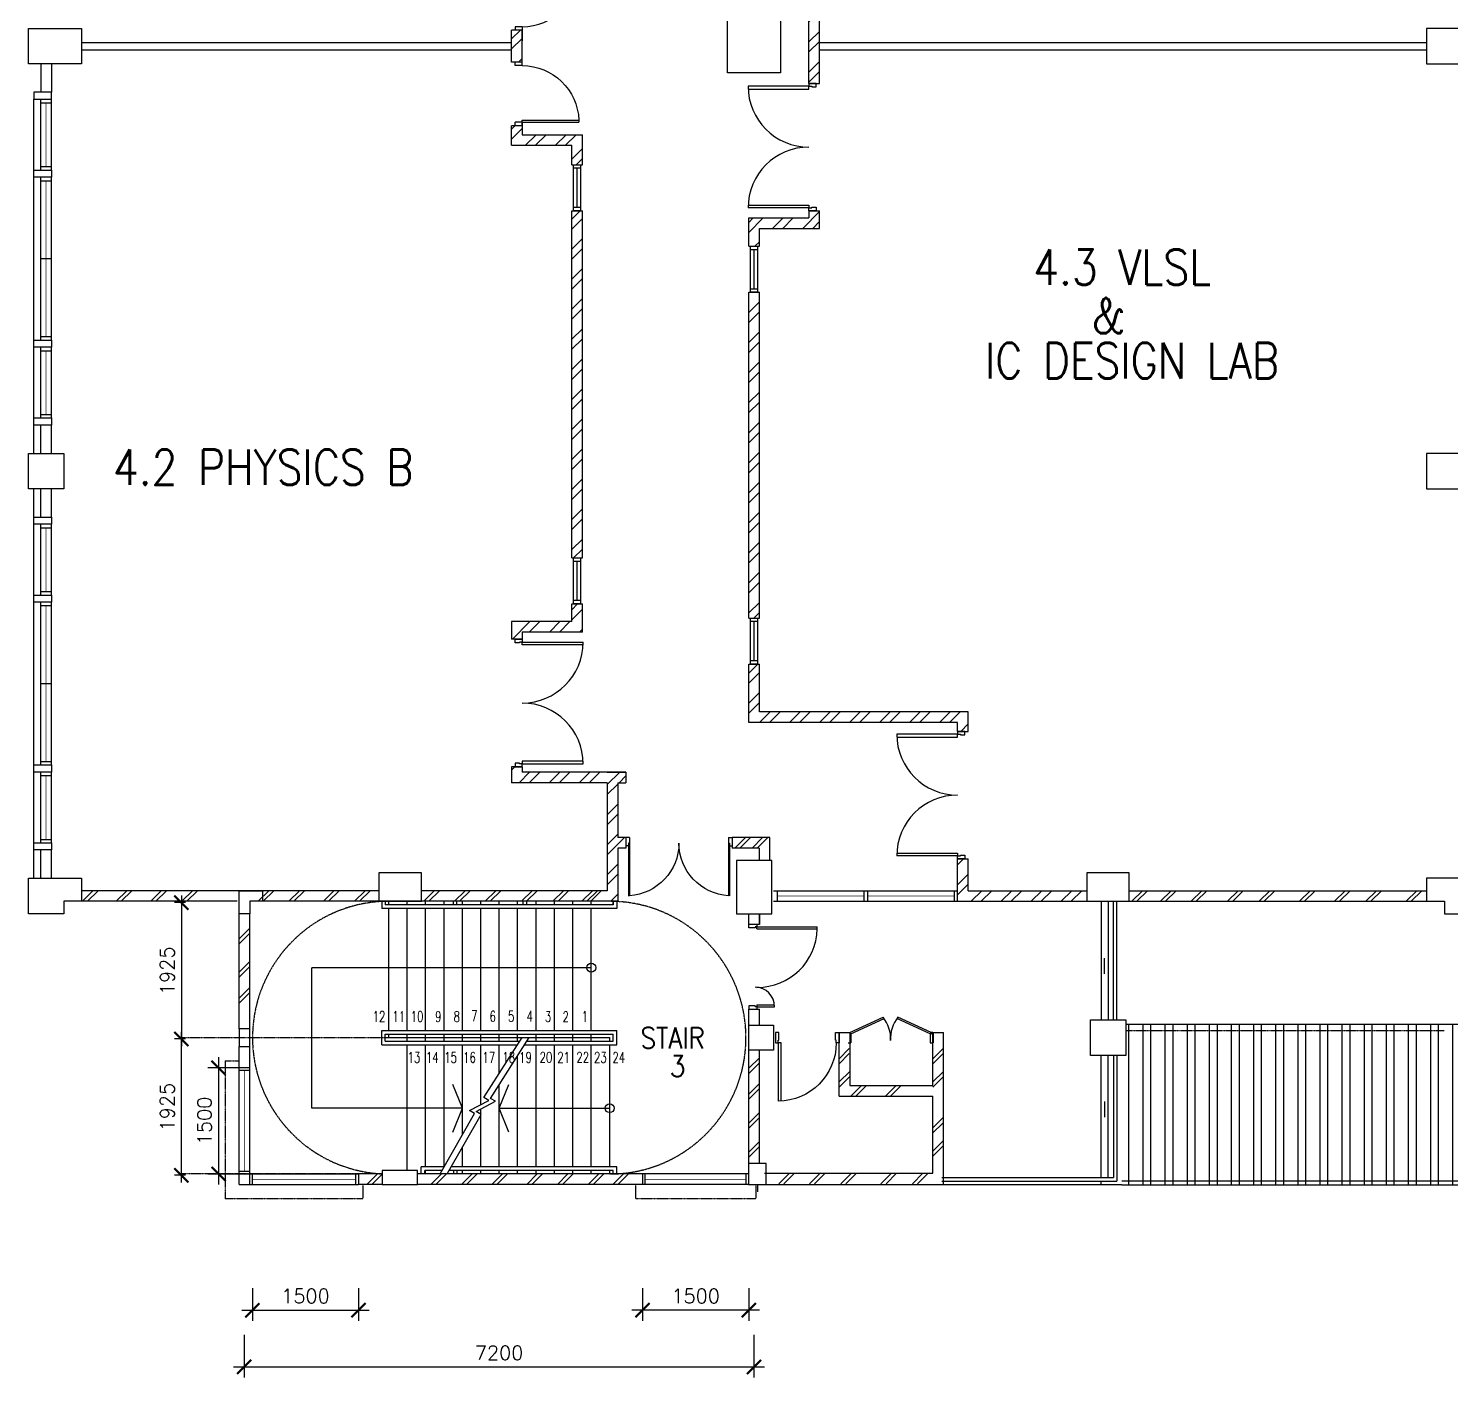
# Model space of a CAD drawing. Extents: x 2284769 to 2400769, y -845223 to -764674.
# Drawn here: x 2284769 to 2304857, y -845223 to -826174 of the extents above; entities that cross this region are included whole.
import ezdxf
from ezdxf.enums import TextEntityAlignment as Align

# ---------------------------------------------------------------- set-up
doc = ezdxf.new("R2010")
doc.units = 0
doc.header["$LTSCALE"] = 10
doc.header["$MEASUREMENT"] = 0
doc.linetypes.add('HIDDEN', pattern=[0.375, 0.25, -0.125])
doc.layers.get('0').update_dxf_attribs({"linetype": 'CONTINUOUS'})
doc.layers.get('DEFPOINTS').update_dxf_attribs({"linetype": 'CONTINUOUS'})
for name, color, linetype in [('BEAM', 1, 'HIDDEN'), ('BO', 7, 'CONTINUOUS'), ('COL', 3, 'CONTINUOUS'), ('DIM', 7, 'CONTINUOUS'), ('DOOR', 5, 'CONTINUOUS'), ('DR', 7, 'CONTINUOUS'), ('extension', 1, 'CONTINUOUS'), ('H', 1, 'CONTINUOUS'), ('hatch', 7, 'CONTINUOUS'), ('LINE', 7, 'CONTINUOUS'), ('partition', 7, 'CONTINUOUS'), ('rail', 1, 'CONTINUOUS'), ('ROOF', 7, 'CONTINUOUS'), ('stair', 7, 'CONTINUOUS'), ('T50', 4, 'CONTINUOUS'), ('WALL', 2, 'CONTINUOUS'), ('WIN', 5, 'CONTINUOUS')]:
    doc.layers.add(name, color=color, linetype=linetype)
doc.styles.add('ROMANS', font='romans')
doc.styles.get("Standard").update_dxf_attribs({"font": 'ROMANS.SHX'})
doc.dimstyles.new('STANDARD$0', dxfattribs={"dimscale": 0, "dimtxt": 8, "dimasz": 6, "dimexe": 1, "dimexo": 1, "dimgap": 3, "dimtad": 1, "dimdec": 0, "dimlfac": -1, "dimrnd": 1, "dimzin": 0, "dimdsep": 46, "dimtxsty": 'Standard', "dimcen": 0, "dimclrd": 5, "dimclre": 250, "dimadec": 0, "dimazin": 0, "dimtfac": 1, "dimtdec": 4, "dimtofl": 0, "dimtmove": 0, "dimatfit": 3, "dimfxl": 1, "dimtolj": 1, "dimtzin": 0, "dimarcsym": 0})

# ---------------------------------------------------------------- blocks, each defined once
blk = doc.blocks.new('FG')
at = {"layer": 'LINE', "linetype": 'Continuous'}
for points in [[(0, 0), (50, 0), (50, 100), (0, 100)], [(600, 0), (650, 0), (650, 100), (600, 100)]]:
    blk.add_lwpolyline(points, close=True, dxfattribs=at)
at = {"layer": 'LINE', "color": 5, "linetype": 'Continuous'}
for points in [[(600, 100), (50, 100)], [(50, 0), (600, 0)]]:
    blk.add_lwpolyline(points, dxfattribs=at)
at = {"layer": 'LINE', "color": 1, "linetype": 'Continuous'}
blk.add_lwpolyline([(50, 50), (600, 50)], dxfattribs=at)
blk = doc.blocks.new('_ARCHTICK')
at = {"color": 0, "linetype": 'ByBlock', "const_width": 0.15}
blk.add_lwpolyline([(-0.5, -0.5), (0.5, 0.5)], dxfattribs=at)
blk = doc.blocks.new('*D56')
at = {"layer": 'DEFPOINTS', "color": 0, "transparency": 16777216}
for p in [(1632530, -869090), (1632371, -871015), (1632530, -871015)]:
    blk.add_point(p, dxfattribs=at)
at = {"layer": 'stair', "color": 7, "lineweight": -2, "transparency": 16777216}
for p, q in [((1632430, -869090), (1632271, -869090)), ((1632371, -868990), (1632371, -871115)), ((1632430, -871015), (1632271, -871015))]:
    blk.add_line(p, q, dxfattribs=at)
at = {"layer": 'stair', "color": 7, "lineweight": -2, "transparency": 16777216, "xscale": 200, "yscale": 200, "zscale": 200}
for p, rotation in [((1632371, -869090), 90), ((1632371, -871015), 270)]:
    blk.add_blockref('_ARCHTICK', p, dxfattribs=dict(at, rotation=rotation))
at = {"layer": 'stair', "color": 7, "transparency": 16777216, "insert": (1632171, -870052), "char_height": 200, "attachment_point": 5, "rotation": 90, "style": 'ROMANS'}
blk.add_mtext('\\A1;1925', dxfattribs=at)
blk = doc.blocks.new('*D57')
at = {"layer": 'DEFPOINTS', "color": 0, "transparency": 16777216}
for p in [(1632371, -871015), (1632530, -871015), (1632530, -872940)]:
    blk.add_point(p, dxfattribs=at)
at = {"layer": 'stair', "color": 7, "lineweight": -2, "transparency": 16777216}
for p, q in [((1632371, -873040), (1632371, -870915)), ((1632430, -871015), (1632271, -871015)), ((1632430, -872940), (1632271, -872940))]:
    blk.add_line(p, q, dxfattribs=at)
at = {"layer": 'stair', "color": 7, "lineweight": -2, "transparency": 16777216, "xscale": 200, "yscale": 200, "zscale": 200}
for p, rotation in [((1632371, -871015), 90), ((1632371, -872940), 270)]:
    blk.add_blockref('_ARCHTICK', p, dxfattribs=dict(at, rotation=rotation))
at = {"layer": 'stair', "color": 7, "transparency": 16777216, "insert": (1632171, -871977), "char_height": 200, "attachment_point": 5, "rotation": 90, "style": 'ROMANS'}
blk.add_mtext('\\A1;1925', dxfattribs=at)
blk = doc.blocks.new('*D58')
at = {"layer": 'DEFPOINTS', "color": 0, "linetype": 'Continuous', "transparency": 16777216}
for p in [(1638885, -874385), (1640385, -874385), (1638885, -874845)]:
    blk.add_point(p, dxfattribs=at)
at = {"layer": 'WIN', "color": 7, "linetype": 'Continuous', "lineweight": -2, "transparency": 16777216}
for p, q in [((1638885, -874535), (1638885, -874995)), ((1640385, -874535), (1640385, -874995)), ((1640535, -874845), (1638735, -874845))]:
    blk.add_line(p, q, dxfattribs=at)
at = {"layer": 'WIN', "color": 7, "linetype": 'Continuous', "lineweight": -2, "transparency": 16777216, "xscale": 200, "yscale": 200, "zscale": 200, "rotation": 180}
blk.add_blockref('_ARCHTICK', (1638885, -874845), dxfattribs=at)
at = {"layer": 'WIN', "color": 7, "linetype": 'Continuous', "lineweight": -2, "transparency": 16777216, "xscale": 200, "yscale": 200, "zscale": 200}
blk.add_blockref('_ARCHTICK', (1640385, -874845), dxfattribs=at)
at = {"layer": 'WIN', "color": 7, "linetype": 'Continuous', "transparency": 16777216, "insert": (1639635, -874645), "char_height": 200, "attachment_point": 5, "style": 'ROMANS'}
blk.add_mtext('\\A1;1500', dxfattribs=at)
blk = doc.blocks.new('*D59')
at = {"layer": 'DEFPOINTS', "color": 0, "linetype": 'Continuous', "transparency": 16777216}
for p in [(1633373, -874385), (1634873, -874385), (1634873, -874845)]:
    blk.add_point(p, dxfattribs=at)
at = {"layer": 'WIN', "color": 7, "linetype": 'Continuous', "lineweight": -2, "transparency": 16777216}
for p, q in [((1633373, -874535), (1633373, -874995)), ((1634873, -874535), (1634873, -874995)), ((1633223, -874845), (1635023, -874845))]:
    blk.add_line(p, q, dxfattribs=at)
at = {"layer": 'WIN', "color": 7, "linetype": 'Continuous', "lineweight": -2, "transparency": 16777216, "xscale": 200, "yscale": 200, "zscale": 200, "rotation": 180}
blk.add_blockref('_ARCHTICK', (1633373, -874845), dxfattribs=at)
at = {"layer": 'WIN', "color": 7, "linetype": 'Continuous', "lineweight": -2, "transparency": 16777216, "xscale": 200, "yscale": 200, "zscale": 200}
blk.add_blockref('_ARCHTICK', (1634873, -874845), dxfattribs=at)
at = {"layer": 'WIN', "color": 7, "linetype": 'Continuous', "transparency": 16777216, "insert": (1634123, -874645), "char_height": 200, "attachment_point": 5, "style": 'ROMANS'}
blk.add_mtext('\\A1;1500', dxfattribs=at)
blk = doc.blocks.new('*D60')
at = {"layer": 'DEFPOINTS', "color": 0, "linetype": 'Continuous', "transparency": 16777216}
for p in [(1633345, -871422), (1632896, -872922), (1633345, -872922)]:
    blk.add_point(p, dxfattribs=at)
at = {"layer": 'WIN', "color": 7, "linetype": 'Continuous', "lineweight": -2, "transparency": 16777216}
for p, q in [((1632896, -871272), (1632896, -873072)), ((1633195, -871422), (1632746, -871422)), ((1633195, -872922), (1632746, -872922))]:
    blk.add_line(p, q, dxfattribs=at)
at = {"layer": 'WIN', "color": 7, "linetype": 'Continuous', "lineweight": -2, "transparency": 16777216, "xscale": 200, "yscale": 200, "zscale": 200}
for p, rotation in [((1632896, -871422), 90), ((1632896, -872922), 270)]:
    blk.add_blockref('_ARCHTICK', p, dxfattribs=dict(at, rotation=rotation))
at = {"layer": 'WIN', "color": 7, "linetype": 'Continuous', "transparency": 16777216, "insert": (1632696, -872172), "char_height": 200, "attachment_point": 5, "rotation": 90, "style": 'ROMANS'}
blk.add_mtext('\\A1;1500', dxfattribs=at)
blk = doc.blocks.new('*D61')
at = {"layer": 'DEFPOINTS', "color": 0, "transparency": 16777216}
for p in [(1633258, -875044), (1640458, -875044), (1640458, -875646)]:
    blk.add_point(p, dxfattribs=at)
at = {"layer": 'DIM', "color": 7, "lineweight": -2, "transparency": 16777216}
for p, q in [((1633258, -875194), (1633258, -875796)), ((1640458, -875194), (1640458, -875796)), ((1633108, -875646), (1640608, -875646))]:
    blk.add_line(p, q, dxfattribs=at)
at = {"layer": 'DIM', "color": 7, "lineweight": -2, "transparency": 16777216, "xscale": 200, "yscale": 200, "zscale": 200, "rotation": 180}
blk.add_blockref('_ARCHTICK', (1633258, -875646), dxfattribs=at)
at = {"layer": 'DIM', "color": 7, "lineweight": -2, "transparency": 16777216, "xscale": 200, "yscale": 200, "zscale": 200}
blk.add_blockref('_ARCHTICK', (1640458, -875646), dxfattribs=at)
at = {"layer": 'DIM', "color": 7, "transparency": 16777216, "insert": (1636858, -875446), "char_height": 200, "attachment_point": 5, "style": 'ROMANS'}
blk.add_mtext('\\A1;7200', dxfattribs=at)
blk = doc.blocks.new('D1800-A')
at = {"layer": 'DR'}
for p, q in [((0, 0), (100, 0)), ((0, -50), (0, 0)), ((100, 0), (100, -40)), ((60, -50), (0, -50)), ((100, -40), (60, -40)), ((60, -40), (60, -50)), ((100, -40), (960, -40)), ((100, -80), (100, -40)), ((959, -80), (100, -80)), ((60, -1750), (0, -1750)), ((0, -1750), (0, -1800)), ((0, -1800), (100, -1800)), ((60, -1760), (60, -1750)), ((100, -1760), (60, -1760)), ((959, -1720), (100, -1720)), ((100, -1720), (100, -1760)), ((100, -1760), (960, -1760)), ((100, -1800), (100, -1760))]:
    blk.add_line(p, q, dxfattribs=at)
for centre, start, end in [((100, -40), 270.0001, 0), ((100, -1760), 0, 90)]:
    blk.add_arc(centre, 860, start, end, dxfattribs=at)
blk = doc.blocks.new('D1500-1')
at = {"layer": 'DR'}
for p, q in [((38, 77), (38, 821)), ((38, 821), (50, 820)), ((50, 0), (50, 820)), ((1462, 821), (1450, 820)), ((1450, 0), (1450, 820)), ((1462, 77), (1462, 821)), ((38, 115), (0, 115)), ((50, 0), (0, 0)), ((50, 77), (38, 77)), ((1450, 77), (1462, 77)), ((1462, 115), (1500, 115)), ((1450, 0), (1500, 0))]:
    blk.add_line(p, q, dxfattribs=at)
for centre, start, end in [((5, 77), 0.0238, 86.5289), ((1495, 77), 93.4711, 179.9762)]:
    blk.add_arc(centre, 745, start, end, dxfattribs=at)
blk = doc.blocks.new('D1200')
at = {"layer": 'DR', "color": 7}
for p, q in [((37, 115), (37, 965)), ((62, 115), (62, 965)), ((1138, 115), (1138, 364)), ((1163, 115), (1163, 365)), ((0, 115), (37, 115)), ((37, 115), (37, 90)), ((62, 115), (37, 115)), ((37, 90), (50, 90)), ((50, 90), (50, 0)), ((1138, 115), (1163, 115)), ((1150, 90), (1150, 0)), ((1150, 90), (1163, 90)), ((1163, 115), (1163, 90)), ((1163, 115), (1200, 115))]:
    blk.add_line(p, q, dxfattribs=at)
blk.add_arc((1163, 90), 275, 90, 180, dxfattribs=at)
at = {"layer": 'WIN', "color": 7}
for p, q in [((62, 965), (37, 965)), ((62, 965), (62, 965)), ((50, 0), (0, 0)), ((1150, 0), (1200, 0))]:
    blk.add_line(p, q, dxfattribs=at)
blk.add_arc((50, 125), 840, 359.3227, 89.147, dxfattribs=at)
blk = doc.blocks.new('D900')
at = {"layer": 'DOOR', "color": 7}
for p, q in [((50, 100), (50, 899)), ((80, 899), (50, 899)), ((80, 100), (80, 899)), ((0, 100), (0, 0)), ((0, 100), (50, 100)), ((0, 0), (50, 0)), ((50, 100), (50, 0)), ((50, 100), (80, 100)), ((850, 100), (850, 0)), ((850, 100), (900, 100)), ((850, 0), (900, 0)), ((900, 100), (900, 0))]:
    blk.add_line(p, q, dxfattribs=at)
blk.add_arc((50, 100), 800, 0, 87.8509, dxfattribs=at)
blk = doc.blocks.new('DR-900-B')
at = {"layer": 'DR'}
for p, q in [((0, 900), (-150, 900)), ((-150, 900), (-150, 860)), ((-150, 860), (-110, 860)), ((-110, 860), (-110, 850)), ((-110, 850), (0, 850)), ((0, 850), (0, 900)), ((-150, 40), (-970, 40)), ((-969, 80), (-150, 80)), ((-150, 80), (-150, 40)), ((-150, 40), (-110, 40)), ((-150, 0), (-150, 40)), ((0, 0), (-150, 0)), ((-110, 50), (0, 50)), ((-110, 40), (-110, 50)), ((0, 50), (0, 0))]:
    blk.add_line(p, q, dxfattribs=at)
blk.add_arc((-150, 40), 820, 90, 180, dxfattribs=at)
blk = doc.blocks.new('AMSTR3-E')
at = {"layer": 'COL'}
for p, q in [((-7301.4, -250), (-7301.4, 75)), ((-7301.4, 75), (-6971.4, 75)), ((-6971.4, 75), (-6971.4, -75)), ((-6971.4, -75), (-7151.4, -75)), ((-7151.4, -75), (-7151.4, -250)), ((-7151.4, -250), (-7301.4, -250))]:
    blk.add_line(p, q, dxfattribs=at)
for points in [[(223.6, 500), (-276.4, 500), (-276.4, -250), (223.6, -250)], [(-4726.4, 325), (-5326.4, 325), (-5326.4, -75), (-4726.4, -75)], [(-7151.4, -1875), (-7301.4, -1875), (-7301.4, -2125), (-7151.4, -2125)], [(-101.4, -1825), (248.6, -1825), (248.6, -2175), (-101.4, -2175)], [(146.3, -3775), (-103.7, -3775), (-103.7, -4075), (146.3, -4075)], [(-4778.7, -3875), (-5278.7, -3875), (-5278.7, -4075), (-4778.7, -4075)]]:
    blk.add_lwpolyline(points, close=True, dxfattribs=at)
at = {"layer": 'extension', "linetype": 'HIDDEN'}
for p, q in [((-7495.6, -2325), (-7495.6, -4275)), ((-7495.6, -2325), (-7301.4, -2325)), ((-5551.4, -4075), (-5551.4, -4275)), ((-1701.4, -4075), (-1701.4, -4275)), ((-1.4, -4075), (-1.4, -4275)), ((-5551.4, -4275), (-7495.6, -4275)), ((-1.4, -4275), (-1701.4, -4275))]:
    blk.add_line(p, q, dxfattribs=at)
at = {"layer": 'H'}
for p, q in [((-7151.4, -453.7), (-7301.4, -603.7)), ((-7151.4, -524.4), (-7301.4, -674.4)), ((-7151.4, -924.4), (-7301.4, -1074.4)), ((-7151.4, -995.1), (-7301.4, -1145.1)), ((-7151.4, -1292.9), (-7301.4, -1442.9)), ((-7151.4, -1363.6), (-7301.4, -1513.6))]:
    blk.add_line(p, q, dxfattribs=at)
at = {"layer": 'hatch', "color": 1}
for p, q in [((-101.4, -2432.9), (48.6, -2282.9)), ((-101.4, -2504.5), (48.6, -2354.5)), ((-101.4, -2797.4), (48.6, -2647.4)), ((-101.4, -2869), (48.6, -2719)), ((-101.4, -3207.4), (48.6, -3057.4)), ((-101.4, -3279), (48.6, -3129)), ((-101.4, -3616.9), (48.6, -3466.9)), ((-101.4, -3688.5), (48.6, -3538.5)), ((-5347.7, -3925), (-5497.7, -4075)), ((-5276, -3925), (-5426, -4075)), ((-4443.5, -3925), (-4593.5, -4075)), ((-4371.9, -3925), (-4521.9, -4075)), ((-4009.5, -3925), (-4159.5, -4075)), ((-3937.9, -3925), (-4087.9, -4075)), ((-3580.2, -3925), (-3730.2, -4075)), ((-3508.6, -3925), (-3658.6, -4075)), ((-3088.4, -3925), (-3238.4, -4075)), ((-3016.8, -3925), (-3166.8, -4075)), ((-2655.5, -3925), (-2805.5, -4075)), ((-2583.9, -3925), (-2733.9, -4075)), ((-2221.5, -3925), (-2371.5, -4075)), ((-2149.9, -3925), (-2299.9, -4075)), ((-1871.9, -3925), (-2021.9, -4075)), ((-1800.3, -3925), (-1950.3, -4075))]:
    blk.add_line(p, q, dxfattribs=at)
at = {"layer": 'stair', "color": 193}
for p, q in [((-5286.4, -75), (-5286.4, -175)), ((-1966.4, -175), (-5286.4, -175)), ((-5236.4, -75), (-5236.4, -125)), ((-2016.4, -125), (-5236.4, -125)), ((-4274.7, -125), (-4274.7, -75)), ((-4224.7, -125), (-4224.7, -75)), ((-3288.1, -125), (-3288.1, -75)), ((-3238.1, -125), (-3238.1, -75)), ((-2016.4, -75), (-2016.4, -125)), ((-1966.4, -75), (-1966.4, -175)), ((-5286.4, -1900), (-1966.4, -1900)), ((-5286.4, -2100), (-5286.4, -1900)), ((-5236.4, -1950), (-2016.4, -1950)), ((-5236.4, -2050), (-5236.4, -1950)), ((-2016.4, -2050), (-2016.4, -1950)), ((-1966.4, -2100), (-1966.4, -1900)), ((-5286.4, -2100), (-3369.1, -2100)), ((-5286.4, -2100), (-3369.1, -2100)), ((-5236.4, -2050), (-3337.1, -2050)), ((-3362.1, -2050), (-3364.2, -2050)), ((-3268.5, -2100), (-1966.4, -2100)), ((-3236.6, -2050), (-2016.4, -2050)), ((-4405.3, -3825), (-4728.7, -3825)), ((-4405.3, -3825), (-4728.7, -3825)), ((-4728.7, -3925), (-4728.7, -3825)), ((-4433.9, -3875), (-4678.7, -3875)), ((-4678.7, -3925), (-4678.7, -3875)), ((-2016.4, -3875), (-4333.3, -3875)), ((-1966.4, -3825), (-4304.7, -3825)), ((-4274.7, -3875), (-4274.7, -3925)), ((-4224.7, -3875), (-4224.7, -3925)), ((-2016.4, -3925), (-2016.4, -3875)), ((-1966.4, -3925), (-1966.4, -3825))]:
    blk.add_line(p, q, dxfattribs=at)
at = {"layer": 'stair'}
for p, q in [((-5186.4, -125), (-5186.4, -75)), ((-5186.4, -1900), (-5186.4, -175)), ((-4926.4, -125), (-4926.4, -75)), ((-4926.4, -1900), (-4926.4, -175)), ((-4666.4, -125), (-4666.4, -75)), ((-4666.4, -1900), (-4666.4, -175)), ((-4406.4, -125), (-4406.4, -75)), ((-4406.4, -1900), (-4406.4, -175)), ((-4146.4, -125), (-4146.4, -75)), ((-4146.4, -1900), (-4146.4, -175)), ((-3886.4, -125), (-3886.4, -75)), ((-3886.4, -1900), (-3886.4, -175)), ((-3626.4, -125), (-3626.4, -75)), ((-3626.4, -1900), (-3626.4, -175)), ((-3366.4, -125), (-3366.4, -75)), ((-3366.4, -1900), (-3366.4, -175)), ((-3106.4, -125), (-3106.4, -75)), ((-3106.4, -1900), (-3106.4, -175)), ((-2846.4, -125), (-2846.4, -75)), ((-2846.4, -1900), (-2846.4, -175)), ((-2586.4, -125), (-2586.4, -75)), ((-2586.4, -1900), (-2586.4, -175)), ((-2326.4, -125), (-2326.4, -75)), ((-2326.4, -1900), (-2326.4, -175)), ((-2016.4, -125), (-2016.4, -75)), ((-6274, -2996.6), (-6274, -1012.5)), ((-2326.4, -1012.5), (-6274, -1012.5)), ((-5186.4, -2000), (-5186.4, -1950)), ((-5186.4, -2000), (-3387.1, -2000)), ((-5186.4, -2000), (-2066.4, -2000)), ((-4926.4, -2000), (-4926.4, -1950)), ((-4926.4, -2050), (-4926.4, -2000)), ((-4926.4, -2050), (-4926.4, -2000)), ((-4666.4, -2000), (-4666.4, -1950)), ((-4666.4, -2050), (-4666.4, -2000)), ((-4666.4, -2050), (-4666.4, -2000)), ((-4406.4, -2000), (-4406.4, -1950)), ((-4406.4, -2050), (-4406.4, -2000)), ((-4406.4, -2050), (-4406.4, -2000)), ((-4146.4, -2000), (-4146.4, -1950)), ((-4146.4, -2050), (-4146.4, -2000)), ((-4146.4, -2050), (-4146.4, -2000)), ((-3886.4, -2000), (-3886.4, -1950)), ((-3886.4, -2050), (-3886.4, -2000)), ((-3886.4, -2050), (-3886.4, -2000)), ((-3626.4, -2000), (-3626.4, -1950)), ((-3626.4, -2050), (-3626.4, -2000)), ((-3626.4, -2050), (-3626.4, -2004.4)), ((-3366.4, -2050), (-3366.4, -1950)), ((-3106.4, -2000), (-3106.4, -1950)), ((-3106.4, -2000), (-3106.4, -1950)), ((-3106.4, -2050), (-3106.4, -2000)), ((-2846.4, -2000), (-2846.4, -1950)), ((-2846.4, -2000), (-2846.4, -1950)), ((-2846.4, -2050), (-2846.4, -2000)), ((-2586.4, -2000), (-2586.4, -1950)), ((-2586.4, -2050), (-2586.4, -2000)), ((-2326.4, -2000), (-2326.4, -1950)), ((-2326.4, -2050), (-2326.4, -2000)), ((-2066.4, -2050), (-2066.4, -2000)), ((-4926.4, -3875), (-4926.4, -2100)), ((-4666.4, -3825), (-4666.4, -2100)), ((-4406.4, -3825), (-4406.4, -2100)), ((-4146.4, -3372.2), (-4146.4, -2100)), ((-3886.4, -2945), (-3886.4, -2100)), ((-3626.4, -2502.7), (-3626.4, -2100)), ((-3106.4, -3825), (-3106.4, -2100)), ((-2846.4, -3825), (-2846.4, -2100)), ((-2586.4, -3825), (-2586.4, -2100)), ((-2326.4, -3825), (-2326.4, -2100)), ((-2066.4, -3825), (-2066.4, -2100)), ((-3366.4, -3825), (-3366.4, -2253.6)), ((-3626.4, -3825), (-3626.4, -2661.1)), ((-4146.4, -2996.6), (-6274, -2996.6)), ((-3886.4, -3825), (-3886.4, -3007.1)), ((-3626.4, -2996.6), (-2066.4, -2996.6)), ((-4146.4, -3825), (-4146.4, -3548)), ((-4666.4, -3925), (-4666.4, -3875)), ((-4146.4, -3925), (-4146.4, -3875)), ((-3886.4, -3925), (-3886.4, -3875)), ((-3626.4, -3925), (-3626.4, -3875)), ((-3366.4, -3925), (-3366.4, -3875)), ((-3106.4, -3925), (-3106.4, -3875)), ((-2846.4, -3925), (-2846.4, -3875)), ((-2586.4, -3925), (-2586.4, -3875)), ((-2326.4, -3925), (-2326.4, -3875)), ((-2066.4, -3925), (-2066.4, -3875))]:
    blk.add_line(p, q, dxfattribs=at)
at = {"layer": 'stair', "color": 5, "linetype": 'HIDDEN'}
for p, q in [((-8120, -2000), (-5061.4, -2000)), ((-3268.5, -2100), (-1966.4, -2100)), ((-5613.4, -3925), (-8123.9, -3925))]:
    blk.add_line(p, q, dxfattribs=at)
at = {"layer": 'stair'}
for points in [[(-4462.4, -3925), (-3973.5, -3069.7), (-4045.8, -3028.5), (-3772.3, -2885.3), (-3844.5, -2844), (-3302.4, -1995.7)], [(-4361.9, -3925), (-3880.7, -3083.1), (-3952.9, -3041.9), (-3679.4, -2898.7), (-3751.6, -2857.4), (-3201.9, -1995.7)]]:
    blk.add_lwpolyline(points, dxfattribs=at)
at = {"layer": 'stair', "color": 4, "linetype": 'Continuous'}
for points in [[(-4281.2, -3333.7), (-4146.4, -2996.6), (-4281.2, -2659.5)], [(-3491.7, -3333.7), (-3626.4, -2996.6), (-3491.7, -2659.5)]]:
    blk.add_lwpolyline(points, dxfattribs=at)
at = {"layer": 'stair', "color": 2, "linetype": 'Continuous'}
for centre in [(-2326.4, -1012.5), (-2066.4, -2996.6)]:
    blk.add_circle(centre, 62.5, dxfattribs=at)
at = {"layer": 'stair', "color": 1, "linetype": 'HIDDEN'}
for centre, start, end in [((-5186.4, -2000), 90, 267.25134), ((-2066.4, -2000), 270, 90)]:
    blk.add_arc(centre, 1925, start, end, dxfattribs=at)
at = {"layer": 'WALL'}
for p, q in [((-7301.4, -1875), (-7301.4, -250)), ((-7151.4, -1875), (-7151.4, -250)), ((-101.4, -400), (-101.4, -250)), ((-101.4, -400), (-101.4, -250)), ((48.6, -400), (-101.4, -400)), ((48.6, -400), (-101.4, -400)), ((48.6, -250), (48.6, -400)), ((48.6, -400), (48.6, -250)), ((48.6, -250), (48.6, -400)), ((48.6, -400), (48.6, -250)), ((-101.4, -1600), (48.6, -1600)), ((-101.4, -1825), (-101.4, -1600)), ((48.6, -1750), (48.6, -1600)), ((48.6, -1825), (48.6, -1750)), ((-7301.4, -2425), (-7301.4, -2125)), ((-7151.4, -2425), (-7151.4, -2125)), ((-101.4, -3775), (-101.4, -2175)), ((48.6, -3775), (48.6, -2175)), ((-7151.4, -2425), (-7301.4, -2425)), ((-5613.4, -3925), (-5613.4, -4075)), ((-5278.7, -3925), (-5613.4, -3925)), ((-1601.4, -3925), (-4778.7, -3925)), ((-1601.4, -3925), (-1601.4, -4075)), ((-5278.7, -4075), (-5613.4, -4075)), ((-1601.4, -4075), (-4778.7, -4075))]:
    blk.add_line(p, q, dxfattribs=at)
at = {"layer": 'WALL', "color": 252, "linetype": 'Continuous'}
blk.add_line((21.3, -4075), (21.3, -4175), dxfattribs=at)
at = {"layer": 'WIN'}
for p, q in [((-7301.4, -4075), (-7301.4, -2425)), ((-7151.4, -2463), (-7301.4, -2463)), ((-7151.4, -3925), (-7151.4, -2425)), ((-7301.4, -3887), (-7151.4, -3887)), ((-7301.4, -3925), (-5613.4, -3925)), ((-7151.4, -4075), (-7151.4, -3925)), ((-7113.4, -4075), (-7113.4, -3925)), ((-5651.4, -4075), (-5651.4, -3925)), ((-101.4, -3925), (-1601.4, -3925)), ((-1563.4, -4075), (-1563.4, -3925)), ((-139.4, -4075), (-139.4, -3925)), ((-7301.4, -4075), (-5613.4, -4075)), ((-101.4, -4075), (-1601.4, -4075))]:
    blk.add_line(p, q, dxfattribs=at)
at = {"layer": 'WIN', "const_width": 10, "flags": 128}
for points in [[(-7226.4, -3887), (-7226.4, -2463)], [(-7113.4, -4000), (-5651.4, -4000)], [(-139.4, -4000), (-1563.4, -4000)]]:
    blk.add_lwpolyline(points, dxfattribs=at)
at = {"layer": 'stair', "color": 7, "linetype": 'Continuous', "style": 'ROMANS', "width": 0.7}
for s, p in [('12', (-5415.8, -1776.6)), ('11', (-5134.8, -1776.6)), ('11', (-5134.8, -1776.6)), ('10', (-4876.8, -1776.6)), ('10', (-4876.8, -1776.6)), ('9', (-4532.8, -1778.5)), ('9', (-4532.8, -1778.5)), ('8', (-4271.4, -1778.5)), ('8', (-4271.4, -1778.5)), ('7', (-4021.9, -1768)), ('7', (-4021.9, -1768)), ('6', (-3763.3, -1773.3)), ('6', (-3763.3, -1773.3)), ('5', (-3501.9, -1773.3)), ('5', (-3501.9, -1773.3)), ('4', (-3240.5, -1773.3)), ('4', (-3240.5, -1773.3)), ('3', (-2981.9, -1778.5)), ('3', (-2981.9, -1778.5)), ('2', (-2732.4, -1778.5)), ('2', (-2732.4, -1778.5)), ('1', (-2462.8, -1778)), ('1', (-2462.8, -1778)), ('13', (-4921.7, -2354.2)), ('14', (-4662.9, -2354.2)), ('15', (-4403.7, -2354.2)), ('16', (-4136.2, -2354.2)), ('17', (-3863.6, -2354.2)), ('18', (-3581, -2354.2)), ('19', (-3345, -2354.2)), ('20', (-3056.7, -2352.7)), ('21', (-2806.9, -2354.2)), ('22', (-2536.7, -2352.7)), ('23', (-2287.7, -2354.2)), ('24', (-2027.7, -2354.2))]:
    blk.add_text(s, height=150, dxfattribs=at).set_placement(p)
at = {"layer": 'T50', "color": 2, "style": 'ROMANS', "width": 0.85}
for s, p in [('STAIR', (-1630.8, -2154.8)), ('3', (-1215.8, -2552.8))]:
    blk.add_text(s, height=300, dxfattribs=at).set_placement(p)
at = {"layer": 'DIM'}
dim = blk.add_linear_dim(base=(-28.2, -6649.3), p1=(-7228.2, -6047.7), p2=(-28.2, -6047.7), dimstyle='STANDARD$0', override={"dimscale": 100, "dimtxt": 2, "dimasz": 2, "dimexe": 1.5, "dimexo": 1.5, "dimgap": 1, "dimtxsty": 'ROMANS', "dimblk": 'ARCHTICK', "dimdle": 1.5, "dimclrd": 7, "dimclre": 7, "dimclrt": 7, "dimtdec": 0, "dimtmove": 2}, dxfattribs=at)
dim.commit()
dim.dimension.update_dxf_attribs({"geometry": '*D61', "text_midpoint": (-3628.2, -6449.3), "insert": (-1640486.6, 868996.5)})
at = {"layer": 'stair'}
for p1, distance, picture, middle in [((-7956.9, -93.1), -158.9, '*D56', (-8315.8, -1055.6)), ((-7956.9, -3943.1), 158.9, '*D57', (-8315.8, -2980.6))]:
    dim = blk.add_aligned_dim(p1=p1, p2=(-7956.9, -2018.1), distance=distance, dimstyle='STANDARD$0', override={"dimscale": 100, "dimtxt": 2, "dimasz": 2, "dimgap": 1, "dimtxsty": 'ROMANS', "dimblk": 'ARCHTICK', "dimdle": 1, "dimclrd": 7, "dimclre": 7, "dimclrt": 7, "dimtdec": 0, "dimtmove": 2}, dxfattribs=at)
    dim.commit()
    dim.dimension.update_dxf_attribs({"geometry": picture, "text_midpoint": middle, "insert": (-1640486.6, 868996.5)})
at = {"layer": 'WIN', "linetype": 'Continuous'}
dim = blk.add_aligned_dim(p1=(-7141.6, -2425), p2=(-7141.6, -3925), distance=-448.8, dimstyle='STANDARD$0', override={"dimscale": 100, "dimtxt": 2, "dimasz": 2, "dimexe": 1.5, "dimexo": 1.5, "dimgap": 1, "dimtxsty": 'ROMANS', "dimblk": 'ARCHTICK', "dimdle": 1.5, "dimclrd": 7, "dimclre": 7, "dimclrt": 7, "dimtdec": 0, "dimtmove": 2}, dxfattribs=at)
dim.commit()
dim.dimension.update_dxf_attribs({"geometry": '*D60', "text_midpoint": (-7790.4, -3175), "insert": (-1640486.6, 868996.5)})
dim = blk.add_linear_dim(base=(-5613.4, -5848.3), p1=(-7113.4, -5388.8), p2=(-5613.4, -5388.8), angle=180, dimstyle='STANDARD$0', override={"dimscale": 100, "dimtxt": 2, "dimasz": 2, "dimexe": 1.5, "dimexo": 1.5, "dimgap": 1, "dimtxsty": 'ROMANS', "dimblk": 'ARCHTICK', "dimdle": 1.5, "dimclrd": 7, "dimclre": 7, "dimclrt": 7, "dimtdec": 0, "dimtmove": 2}, dxfattribs=at)
dim.commit()
dim.dimension.update_dxf_attribs({"geometry": '*D59', "text_midpoint": (-6363.4, -5648.3), "insert": (-1640486.6, 868996.5)})
dim = blk.add_linear_dim(base=(-1601.4, -5848.3), p1=(-101.4, -5388.8), p2=(-1601.4, -5388.8), dimstyle='STANDARD$0', override={"dimscale": 100, "dimtxt": 2, "dimasz": 2, "dimexe": 1.5, "dimexo": 1.5, "dimgap": 1, "dimtxsty": 'ROMANS', "dimblk": 'ARCHTICK', "dimdle": 1.5, "dimclrd": 7, "dimclre": 7, "dimclrt": 7, "dimtdec": 0, "dimtmove": 2}, dxfattribs=at)
dim.commit()
dim.dimension.update_dxf_attribs({"geometry": '*D58', "text_midpoint": (-851.4, -5648.3), "insert": (-1640486.6, 868996.5)})

msp = doc.modelspace()

# ---------------------------------------------------------------- hatches: boundary and pattern name
at = {"layer": 'H'}
h = msp.add_hatch(dxfattribs=at)
h.set_pattern_fill('ANSI32', color=0, scale=800, style=0)
h.paths.add_polyline_path([(2292594.4, -824749.1), (2292444.4, -824749.1), (2292444.4, -825024.1), (2291594.4, -825024.1), (2291594.4, -825299.1), (2291744.4, -825299.1), (2291744.4, -825174.1), (2292594.4, -825174.1)])
h.paths.add_polyline_path([(2291744.4, -826199.1), (2291644.4, -826199.1), (2291594.4, -826199.1), (2291594.4, -826649.1), (2291744.4, -826649.1)])
h.paths.add_polyline_path([(2292594.4, -827674.1), (2291744.4, -827674.1), (2291744.4, -827549.1), (2291594.4, -827549.1), (2291594.4, -827824.1), (2292444.4, -827824.1), (2292444.4, -828099.1), (2292594.4, -828099.1)])
h.paths.add_polyline_path([(2292594.4, -828749.1), (2292444.4, -828749.1), (2292444.4, -833649.1), (2292594.4, -833649.1)])
h.paths.add_polyline_path([(2295944.4, -828749.1), (2295794.4, -828749.1), (2295794.4, -828849.1), (2294944.4, -828849.1), (2294944.4, -829249.1), (2295094.4, -829249.1), (2295094.4, -828999.1), (2295944.4, -828999.1)])
h.paths.add_polyline_path([(2295094.4, -829899.1), (2294944.4, -829899.1), (2294944.4, -834499.1), (2295094.4, -834499.1)])
h.paths.add_polyline_path([(2295944.4, -825899.1), (2295794.4, -825899.1), (2295794.4, -826949.1), (2295894.4, -826949.1), (2295944.4, -826949.1)])
h.paths.add_polyline_path([(2295944.4, -824749.1), (2295094.4, -824749.1), (2295094.4, -824499.1), (2294944.4, -824499.1), (2294944.4, -824899.1), (2295794.4, -824899.1), (2295794.4, -824999.1), (2295944.4, -824999.1)])
h = msp.add_hatch(dxfattribs=at)
h.set_pattern_fill('ANSI32', color=0, scale=800, style=0)
h.paths.add_polyline_path([(2298044.4, -835824.1), (2295094.4, -835824.1), (2295094.4, -835149.1), (2294944.4, -835149.1), (2294944.4, -835974.1), (2297894.4, -835974.1), (2297894.4, -836099.1), (2298044.4, -836099.1)])
h.paths.add_polyline_path([(2298044.4, -837899.1), (2297894.4, -837899.1), (2297894.4, -838349.1), (2297894.4, -838499.1), (2299719.4, -838499.1), (2299719.4, -838349.1), (2298044.4, -838349.1)])
h.paths.add_polyline_path([(2293094.4, -836824.1), (2293208.2, -836824.1), (2293208.2, -836674.1), (2292944.4, -836674.1), (2291744.4, -836674.1), (2291744.4, -836599.1), (2291594.4, -836599.1), (2291594.4, -836824.1), (2292944.4, -836824.1), (2292944.4, -838349.1), (2292806.7, -838349.1), (2292656.7, -838499.1), (2292969.2, -838499.1, -0.0026485), (2292989.6, -838499.1), (2293094.4, -838499.1), (2293094.4, -837749.1), (2293208.2, -837749.1), (2293208.2, -837599.1), (2293094.4, -837599.1)])
h.paths.add_polyline_path([(2292594.4, -834299.1), (2292444.4, -834299.1), (2292444.4, -834549.1), (2291594.4, -834549.1), (2291594.4, -834797.2), (2291744.4, -834799.1), (2291744.4, -834699.1), (2292594.4, -834699.1)])
at = {"layer": 'hatch'}
h = msp.add_hatch(dxfattribs=at)
h.set_pattern_fill('STEEL', color=0, scale=2500, angle=45, style=0)
h.set_pattern_definition([(90, (0, 0), (-312.5, 6e-14), []), (90, (-110.5, 110.5), (-312.5, 6e-14), [])])
h.paths.add_polyline_path([(2300269.4, -840234.1), (2300269.4, -840674.1), (2300212.4, -840674.1), (2300212.4, -842503), (2345326.4, -842503), (2345326.4, -840674.1), (2345269.4, -840674.1), (2345269.4, -840234.1)])

# ---------------------------------------------------------------- linework, layer by layer
at = {"color": 0}
for p, q in [((2284844.4, -832174.1), (2284844.4, -827174.1)), ((2284844.4, -838174.1), (2284844.4, -832674.1)), ((2299919.4, -838499.1), (2299919.4, -840174.1)), ((2300019.4, -838499.1), (2300019.4, -840174.1)), ((2299969.2, -839523.2), (2299969.2, -839302)), ((2299919.4, -842399.1), (2299919.4, -840674.1)), ((2299919.4, -842399.1), (2299919.4, -840674.1)), ((2300019.4, -842399.1), (2300019.4, -840674.1)), ((2299969.2, -841325), (2299969.2, -841546.2)), ((2299919.4, -842499.1), (2299919.4, -842449.1))]:
    msp.add_line(p, q, dxfattribs=at)
at = {"layer": 'BEAM', "color": 0}
msp.add_line((2300269.4, -840324.1), (2304769.4, -840324.1), dxfattribs=at)
at = {"layer": 'BO', "color": 0}
msp.add_line((2297594.4, -842499.1), (2300212.4, -842499.1), dxfattribs=at)
at = {"layer": 'COL', "color": 0}
for points in [[(2285519.4, -826674.1), (2284769.4, -826674.1), (2284769.4, -826174.1), (2285519.4, -826174.1)], [(2295394.4, -826049.1), (2295394.4, -826799.1), (2294644.4, -826799.1), (2294644.4, -826049.1)], [(2305269.4, -826174.1), (2304519.4, -826174.1), (2304519.4, -826674.1), (2305269.4, -826674.1)], [(2284769.4, -832174.1), (2285269.4, -832174.1), (2285269.4, -832674.1), (2284769.4, -832674.1)], [(2305269.4, -832174.1), (2304519.4, -832174.1), (2304519.4, -832674.1), (2305269.4, -832674.1)], [(2284769.4, -838674.1), (2284769.4, -838174.1), (2285519.4, -838174.1), (2285519.4, -838499.1), (2285269.4, -838499.1), (2285269.4, -838674.1)], [(2300319.4, -838099.1), (2299719.4, -838099.1), (2299719.4, -838499.1), (2300319.4, -838499.1)], [(2305269.4, -838674.1), (2305269.4, -838174.1), (2304519.4, -838174.1), (2304519.4, -838499.1), (2304769.4, -838499.1), (2304769.4, -838674.1)], [(2299769.4, -840174.1), (2300269.4, -840174.1), (2300269.4, -840674.1), (2299769.4, -840674.1)], [(2299769.4, -840174.1), (2300269.4, -840174.1), (2300269.4, -840674.1), (2299769.4, -840674.1)]]:
    msp.add_lwpolyline(points, close=True, dxfattribs=at)
at = {"layer": 'DOOR', "color": 0}
for p, q in [((2296371.6, -840349.1), (2296842.6, -840135.8)), ((2296385.5, -840369.9), (2296857.5, -840155.9)), ((2297507.8, -840369.9), (2297035.7, -840155.9)), ((2297521.6, -840349.1), (2297050.6, -840135.8)), ((2296385.5, -840369.9), (2296371.6, -840349.1)), ((2296371.6, -840374.1), (2296384.6, -840374.1)), ((2296384.6, -840374.1), (2296384.6, -840499.1)), ((2297505.6, -840369.9), (2297519.4, -840349.1)), ((2297519.4, -840374.1), (2297506.4, -840374.1)), ((2297506.4, -840374.1), (2297506.4, -840499.1)), ((2297519.4, -840349.1), (2297519.4, -840374.1)), ((2297544.4, -840349.1), (2297519.4, -840349.1)), ((2296346.6, -840499.1), (2296384.6, -840499.1)), ((2297506.4, -840499.1), (2297544.4, -840499.1))]:
    msp.add_line(p, q, dxfattribs=at)
for centre, start, end in [((2296449.2, -840442.8), 357.5509, 37.96545), ((2297444, -840442.8), 142.03455, 182.4491)]:
    msp.add_arc(centre, 499, start, end, dxfattribs=at)
at = {"layer": 'hatch', "color": 0}
for p, q in [((2294746.2, -837749.1), (2294896.2, -837599.1)), ((2294817.9, -837749.1), (2294967.9, -837599.1)), ((2294989.8, -837749.1), (2295139.8, -837599.1)), ((2295061.5, -837749.1), (2295211.5, -837599.1)), ((2285531.1, -838499.1), (2285681.1, -838349.1)), ((2285602.7, -838499.1), (2285752.7, -838349.1)), ((2286007.1, -838499.1), (2286157.1, -838349.1)), ((2286078.7, -838499.1), (2286228.7, -838349.1)), ((2286496.1, -838499.1), (2286646.1, -838349.1)), ((2286567.7, -838499.1), (2286717.7, -838349.1)), ((2286935.3, -838499.1), (2287085.3, -838349.1)), ((2287006.9, -838499.1), (2287156.9, -838349.1)), ((2288013.7, -838499.1), (2288163.7, -838349.1)), ((2288085.4, -838499.1), (2288235.4, -838349.1)), ((2288446.1, -838499.1), (2288596.1, -838349.1)), ((2288517.7, -838499.1), (2288667.7, -838349.1)), ((2288935.1, -838499.1), (2289085.1, -838349.1)), ((2289006.7, -838499.1), (2289156.7, -838349.1)), ((2289374.3, -838499.1), (2289524.3, -838349.1)), ((2289445.9, -838499.1), (2289595.9, -838349.1)), ((2290352.3, -838499.1), (2290502.3, -838349.1)), ((2290424, -838499.1), (2290574, -838349.1)), ((2290786.3, -838499.1), (2290936.3, -838349.1)), ((2290858, -838499.1), (2291008, -838349.1)), ((2291219.2, -838499.1), (2291369.2, -838349.1)), ((2291290.9, -838499.1), (2291440.9, -838349.1)), ((2291734.4, -838499.1), (2291884.4, -838349.1)), ((2291806.1, -838499.1), (2291956.1, -838349.1)), ((2292178.3, -838499.1), (2292328.3, -838349.1)), ((2292249.9, -838499.1), (2292399.9, -838349.1)), ((2292585, -838499.1), (2292735, -838349.1)), ((2292656.7, -838499.1), (2292806.7, -838349.1)), ((2300353.3, -838499.1), (2300503.3, -838349.1)), ((2300424.9, -838499.1), (2300574.9, -838349.1)), ((2300760, -838499.1), (2300910, -838349.1)), ((2300831.7, -838499.1), (2300981.7, -838349.1)), ((2301192.9, -838499.1), (2301342.9, -838349.1)), ((2301264.6, -838499.1), (2301414.6, -838349.1)), ((2301708.1, -838499.1), (2301858.1, -838349.1)), ((2301779.8, -838499.1), (2301929.8, -838349.1)), ((2302152, -838499.1), (2302302, -838349.1)), ((2302223.6, -838499.1), (2302373.6, -838349.1)), ((2302722.8, -838499.1), (2302872.8, -838349.1)), ((2302794.4, -838499.1), (2302944.4, -838349.1)), ((2303216.1, -838499.1), (2303366.1, -838349.1)), ((2303287.8, -838499.1), (2303437.8, -838349.1)), ((2303660, -838499.1), (2303810, -838349.1)), ((2303731.6, -838499.1), (2303881.6, -838349.1)), ((2304230.8, -838499.1), (2304380.8, -838349.1)), ((2304302.4, -838499.1), (2304452.4, -838349.1)), ((2296364.4, -840576.2), (2296214.4, -840726.2)), ((2296364.4, -840647.8), (2296214.4, -840797.8)), ((2297689.4, -840576.2), (2297539.4, -840726.2)), ((2297689.4, -840647.8), (2297539.4, -840797.8)), ((2296369.4, -840899.7), (2296219.4, -841049.7)), ((2296369.4, -840971.4), (2296219.4, -841121.4)), ((2297694.4, -840899.7), (2297544.4, -841049.7)), ((2297694.4, -840971.4), (2297544.4, -841121.4)), ((2296535, -841099.1), (2296385, -841249.1)), ((2296606.7, -841099.1), (2296456.7, -841249.1)), ((2297024, -841099.1), (2296874, -841249.1)), ((2297095.6, -841099.1), (2296945.6, -841249.1)), ((2297689.4, -841553.1), (2297539.4, -841703.1)), ((2297689.4, -841624.7), (2297539.4, -841774.7)), ((2297694.4, -841876.6), (2297544.4, -842026.6)), ((2297694.4, -841948.3), (2297544.4, -842098.3)), ((2295368.2, -842489.1), (2295518.2, -842339.1)), ((2295439.9, -842489.1), (2295589.9, -842339.1)), ((2295801.2, -842489.1), (2295951.2, -842339.1)), ((2295801.2, -842489.1), (2295951.2, -842339.1)), ((2295872.9, -842489.1), (2296022.9, -842339.1)), ((2295872.9, -842489.1), (2296022.9, -842339.1)), ((2296245.1, -842489.1), (2296395.1, -842339.1)), ((2296245.1, -842489.1), (2296395.1, -842339.1)), ((2296316.7, -842489.1), (2296466.7, -842339.1)), ((2296316.7, -842489.1), (2296466.7, -842339.1)), ((2296811.1, -842489.1), (2296961.1, -842339.1)), ((2296811.1, -842489.1), (2296961.1, -842339.1)), ((2296882.7, -842489.1), (2297032.7, -842339.1)), ((2296882.7, -842489.1), (2297032.7, -842339.1)), ((2297254.9, -842489.1), (2297404.9, -842339.1)), ((2297254.9, -842489.1), (2297404.9, -842339.1)), ((2297326.5, -842489.1), (2297476.5, -842339.1)), ((2297326.5, -842489.1), (2297476.5, -842339.1))]:
    msp.add_line(p, q, dxfattribs=at)
at = {"layer": 'partition', "color": 0}
for p, q in [((2285519.4, -826374.1), (2291594.4, -826374.1)), ((2295944.4, -826374.1), (2304519.4, -826374.1)), ((2285519.4, -826474.1), (2291594.4, -826474.1)), ((2295944.4, -826474.1), (2304519.4, -826474.1))]:
    msp.add_line(p, q, dxfattribs=at)
at = {"layer": 'rail', "color": 0}
for p, q in [((2300094.4, -840174.1, 0), (2300094.4, -838499.1, 0)), ((2300094.4, -840174.1, 0), (2300094.4, -838499.1, 0)), ((2300144.4, -840174.1, 0), (2300144.4, -838499.1, 0)), ((2300144.4, -840174.1, 0), (2300144.4, -838499.1, 0)), ((2300094.4, -840674.1), (2300094.4, -842399.1)), ((2300094.4, -840674.1), (2300094.4, -842399.1)), ((2300144.4, -840674.1), (2300144.4, -842449.1)), ((2300144.4, -840674.1), (2300144.4, -842449.1)), ((2297669.4, -842399.1), (2300094.4, -842399.1)), ((2297669.4, -842449.1), (2300144.4, -842449.1))]:
    msp.add_line(p, q, dxfattribs=at)
at = {"layer": 'ROOF', "color": 0}
for p, q in [((2300269.4, -840234.1, 0), (2345269.4, -840234.1, 0)), ((2300212.4, -842444.3, 0), (2345326.4, -842444.3, 0)), ((2300212.4, -842503, 0), (2345326.4, -842503, 0))]:
    msp.add_line(p, q, dxfattribs=at)
at = {"layer": 'stair', "color": 0}
msp.add_line((2297546.6, -840349.1), (2297546.6, -840499.1), dxfattribs=at)
at = {"layer": 'WALL', "color": 0}
for p, q in [((2295794.4, -826949.1), (2295794.4, -825899.1)), ((2295944.4, -826949.1), (2295944.4, -825899.1)), ((2291594.4, -826649.1), (2291594.4, -826199.1)), ((2291744.4, -826199.1), (2291594.4, -826199.1)), ((2291744.4, -826649.1), (2291744.4, -826199.1)), ((2291744.4, -826199.1), (2291744.4, -826349.1)), ((2284944.4, -826674.1), (2284944.4, -827074.1)), ((2285094.4, -826674.1), (2285094.4, -827074.1)), ((2291744.4, -826649.1), (2291594.4, -826649.1)), ((2295794.4, -826949.1), (2295944.4, -826949.1)), ((2291594.4, -827824.1), (2291594.4, -827549.1)), ((2291744.4, -827549.1), (2291594.4, -827549.1)), ((2291744.4, -827499.1), (2291744.4, -827674.1)), ((2291744.4, -827674.1), (2292594.4, -827674.1)), ((2292594.4, -828099.1), (2292594.4, -827674.1)), ((2291594.4, -827824.1), (2292444.4, -827824.1)), ((2292444.4, -828099.1), (2292444.4, -827824.1)), ((2292444.4, -828099.1), (2292594.4, -828099.1)), ((2292444.4, -828749.1), (2292594.4, -828749.1)), ((2292444.4, -833649.1), (2292444.4, -828749.1)), ((2292594.4, -833649.1), (2292594.4, -828749.1)), ((2295794.4, -828749.1), (2295794.4, -828849.1)), ((2295794.4, -828749.1), (2295944.4, -828749.1)), ((2295944.4, -828999.1), (2295944.4, -828749.1)), ((2294944.4, -828849.1), (2295794.4, -828849.1)), ((2294944.4, -829249.1), (2294944.4, -828849.1)), ((2295094.4, -829249.1), (2295094.4, -828999.1)), ((2295094.4, -828999.1), (2295944.4, -828999.1)), ((2294944.4, -829249.1), (2295094.4, -829249.1)), ((2294944.4, -834499.1), (2294944.4, -829899.1)), ((2294944.4, -829899.1), (2295094.4, -829899.1)), ((2295094.4, -834499.1), (2295094.4, -829899.1)), ((2284944.4, -832174.1), (2284944.4, -831774.1)), ((2285094.4, -832174.1), (2285094.4, -831774.1)), ((2284944.4, -833074.1), (2284944.4, -832674.1)), ((2285094.4, -833074.1), (2285094.4, -832674.1)), ((2292444.4, -833649.1), (2292594.4, -833649.1)), ((2292444.4, -834549.1), (2292444.4, -834299.1)), ((2292444.4, -834299.1), (2292594.4, -834299.1)), ((2292594.4, -834699.1), (2292594.4, -834299.1)), ((2292444.4, -834549.1), (2291594.4, -834549.1)), ((2291594.4, -834549.1), (2291594.4, -834797.2)), ((2294944.4, -834499.1), (2295094.4, -834499.1)), ((2291744.4, -834799.1), (2291594.4, -834797.2)), ((2291744.4, -834699.1), (2291744.4, -834797.2)), ((2292594.4, -834699.1), (2291744.4, -834699.1)), ((2294944.4, -835974.1), (2294944.4, -835149.1)), ((2294944.4, -835149.1), (2295094.4, -835149.1)), ((2295094.4, -835824.1), (2295094.4, -835149.1)), ((2298044.4, -835824.1), (2295094.4, -835824.1)), ((2298044.4, -836099.1), (2298044.4, -835824.1)), ((2297894.4, -835974.1), (2294944.4, -835974.1)), ((2297894.4, -836099.1), (2297894.4, -835974.1)), ((2297894.4, -836099.1), (2298044.4, -836099.1)), ((2291594.4, -836599.1), (2291594.4, -836824.1)), ((2291744.4, -836599.1), (2291594.4, -836599.1)), ((2291744.4, -836599.1), (2291744.4, -836674.1)), ((2292944.4, -836824.1), (2291594.4, -836824.1)), ((2292944.4, -836674.1), (2291744.4, -836674.1)), ((2292944.4, -836674.1), (2293208.2, -836674.1)), ((2293208.2, -836674.1), (2292944.4, -836674.1)), ((2292944.4, -836674.1), (2293208.2, -836674.1)), ((2292944.4, -836824.1), (2292944.4, -838349.1)), ((2293094.4, -836824.1), (2293208.2, -836824.1)), ((2293094.4, -836824.1), (2293094.4, -837599.1)), ((2293208.2, -836674.1), (2293208.2, -836824.1)), ((2293208.2, -837599.1), (2293094.4, -837599.1)), ((2293208.2, -837599.1), (2293208.2, -837749.1)), ((2295243, -837599.1), (2294708.2, -837599.1)), ((2294708.2, -837599.1), (2294708.2, -837749.1)), ((2295243, -837924.1), (2295243, -837599.1)), ((2284944.4, -838174.1), (2284944.4, -837774.1)), ((2285094.4, -838174.1), (2285094.4, -837774.1)), ((2293208.2, -837749.1), (2293094.4, -837749.1)), ((2293094.4, -837749.1), (2293094.4, -838499.1)), ((2295093, -837749.1), (2294708.2, -837749.1)), ((2295093, -837749.1), (2295093, -837924.1)), ((2297894.4, -838349.1), (2297894.4, -837899.1)), ((2297894.4, -837899.1), (2298044.4, -837899.1)), ((2298044.4, -838349.1), (2298044.4, -837899.1)), ((2289719.4, -838349.1), (2285519.4, -838349.1)), ((2292944.4, -838349.1), (2290319.4, -838349.1)), ((2297894.4, -838499.1), (2297894.4, -838349.1)), ((2298044.4, -838349.1), (2299719.4, -838349.1)), ((2300319.4, -838349.1), (2304519.4, -838349.1)), ((2287718, -838499.1), (2285269.4, -838499.1)), ((2293094.4, -838499.1), (2287894.4, -838499.1)), ((2297894.4, -838499.1), (2304769.4, -838499.1)), ((2296219.4, -841249.1), (2296219.4, -840349.1)), ((2296219.4, -840349.1), (2296369.4, -840349.1)), ((2296369.4, -840349.1), (2296369.4, -841099.1)), ((2297544.4, -841099.1), (2297544.4, -840349.1)), ((2297544.4, -840349.1), (2297694.4, -840349.1)), ((2297694.4, -842499.1), (2297694.4, -840349.1)), ((2296219.4, -841249.1), (2297544.4, -841249.1)), ((2296369.4, -841099.1), (2297544.4, -841099.1)), ((2297544.4, -842339.1), (2297544.4, -841249.1)), ((2295165.7, -842339.1), (2297519.4, -842339.1)), ((2295194.4, -842339.1), (2297544.4, -842339.1)), ((2295165.7, -842499.1), (2297669.4, -842499.1))]:
    msp.add_line(p, q, dxfattribs=at)
for points in [[(2284844.4, -827174.1), (2285094.4, -827174.1), (2285094.4, -827074.1), (2284844.4, -827074.1)], [(2284844.4, -828174.1), (2285094.4, -828174.1), (2285094.4, -828274.1), (2284844.4, -828274.1)], [(2284844.4, -830574.1), (2285094.4, -830574.1), (2285094.4, -830674.1), (2284844.4, -830674.1)], [(2284844.4, -831674.1), (2285094.4, -831674.1), (2285094.4, -831774.1), (2284844.4, -831774.1)], [(2284844.4, -833074.1), (2285094.4, -833074.1), (2285094.4, -833174.1), (2284844.4, -833174.1)], [(2284844.4, -834174.1), (2285094.4, -834174.1), (2285094.4, -834274.1), (2284844.4, -834274.1)], [(2284844.4, -836574.1), (2285094.4, -836574.1), (2285094.4, -836674.1), (2284844.4, -836674.1)], [(2284844.4, -837674.1), (2285094.4, -837674.1), (2285094.4, -837774.1), (2284844.4, -837774.1)]]:
    msp.add_lwpolyline(points, close=True, dxfattribs=at)
at = {"layer": 'WIN', "color": 0}
for p, q in [((2284944.4, -828174.1), (2284944.4, -827174.1)), ((2285094.4, -828174.1), (2285094.4, -827174.1)), ((2284944.4, -827224.1), (2285094.4, -827224.1)), ((2284944.4, -828124.1), (2285094.4, -828124.1)), ((2284944.4, -830574.1), (2284944.4, -828274.1)), ((2284944.4, -828324.1), (2285094.4, -828324.1)), ((2285094.4, -830574.1), (2285094.4, -828274.1)), ((2284944.4, -829424.1), (2285094.4, -829424.1)), ((2284944.4, -830524.1), (2285094.4, -830524.1)), ((2284944.4, -831674.1), (2284944.4, -830674.1)), ((2284944.4, -830724.1), (2285094.4, -830724.1)), ((2285094.4, -831674.1), (2285094.4, -830674.1)), ((2284944.4, -831624.1), (2285094.4, -831624.1)), ((2284944.4, -834174.1), (2284944.4, -833174.1)), ((2284944.4, -833224.1), (2285094.4, -833224.1)), ((2285094.4, -834174.1), (2285094.4, -833174.1)), ((2284944.4, -834124.1), (2285094.4, -834124.1)), ((2284944.4, -836574.1), (2284944.4, -834274.1)), ((2284944.4, -834324.1), (2285094.4, -834324.1)), ((2285094.4, -836574.1), (2285094.4, -834274.1)), ((2284944.4, -835424.1), (2285094.4, -835424.1)), ((2284944.4, -836524.1), (2285094.4, -836524.1)), ((2284944.4, -837674.1), (2284944.4, -836674.1)), ((2284944.4, -836724.1), (2285094.4, -836724.1)), ((2285094.4, -837674.1), (2285094.4, -836674.1)), ((2284944.4, -837624.1), (2285094.4, -837624.1)), ((2295294.4, -838349.1), (2297894.4, -838349.1)), ((2295344.4, -838349.1), (2295344.4, -838499.1)), ((2296569.4, -838349.1), (2296569.4, -838499.1)), ((2296619.4, -838349.1), (2296619.4, -838499.1)), ((2297844.4, -838349.1), (2297844.4, -838499.1)), ((2295294.4, -838499.1), (2297894.4, -838499.1))]:
    msp.add_line(p, q, dxfattribs=at)
at = {"layer": 'WIN', "color": 0, "const_width": 10, "flags": 128}
for points in [[(2285019.4, -828124.1), (2285019.4, -827224.1)], [(2285019.4, -830524.1), (2285019.4, -828324.1)], [(2285019.4, -830724.1), (2285019.4, -831624.1)], [(2285019.4, -834124.1), (2285019.4, -833224.1)], [(2285019.4, -836524.1), (2285019.4, -834324.1)], [(2285019.4, -836724.1), (2285019.4, -837624.1)], [(2295344.4, -838424.1), (2296569.4, -838424.1)], [(2296619.4, -838424.1), (2297844.4, -838424.1)]]:
    msp.add_lwpolyline(points, dxfattribs=at)

# ---------------------------------------------------------------- block references
at = {"layer": 'DIM', "color": 0}
msp.add_blockref('AMSTR3-E', (2295045.8, -838424.1), dxfattribs=at)
at = {"layer": 'DR', "color": 0, "xscale": -1, "rotation": 180}
msp.add_blockref('D1500-1', (2293208.2, -837599.1), dxfattribs=at)
at = {"layer": 'DR', "color": 0, "rotation": 270}
msp.add_blockref('D1200', (2294944.4, -838824.1), dxfattribs=at)
at = {"layer": 'LINE', "color": 0, "xscale": -1, "rotation": 270}
for p in [(2292469.4, -828749.1), (2294969.4, -829899.1), (2292469.4, -834299.1), (2294969.4, -835149.1)]:
    msp.add_blockref('FG', p, dxfattribs=at)
at = {"layer": 'stair', "color": 0}
for name, p, rotation in [('D900', (2291644.4, -825299.1), 270), ('D1800-A', (2295894.4, -828749.1), 180), ('D1800-A', (2297994.4, -837899.1), 180)]:
    msp.add_blockref(name, p, dxfattribs=dict(at, rotation=rotation))
at = {"layer": 'stair', "color": 0, "xscale": -1, "rotation": 270}
msp.add_blockref('D900', (2291644.4, -827549.1), dxfattribs=at)
at = {"layer": 'stair', "color": 0}
msp.add_blockref('D1800-A', (2291644.4, -834799.1), dxfattribs=at)
at = {"layer": 'WALL', "color": 0, "xscale": -1, "rotation": 270}
msp.add_blockref('DR-900-B', (2295319.4, -840349.1), dxfattribs=at)

# ---------------------------------------------------------------- texts
at = {"layer": 'T50', "color": 0, "style": 'ROMANS', "width": 0.85}
for s, p in [('4.3 VLSL', (2300218.3, -829544)), ('&', (2300025.7, -830226.7)), ('IC DESIGN LAB', (2300357.4, -830864.5))]:
    msp.add_text(s, height=500, dxfattribs=at).set_placement(p, align=Align.MIDDLE)
msp.add_text('4.2 PHYSICS B', height=500, dxfattribs=at).set_placement((2285963, -832619.7))

doc.saveas('drawing.dxf')
